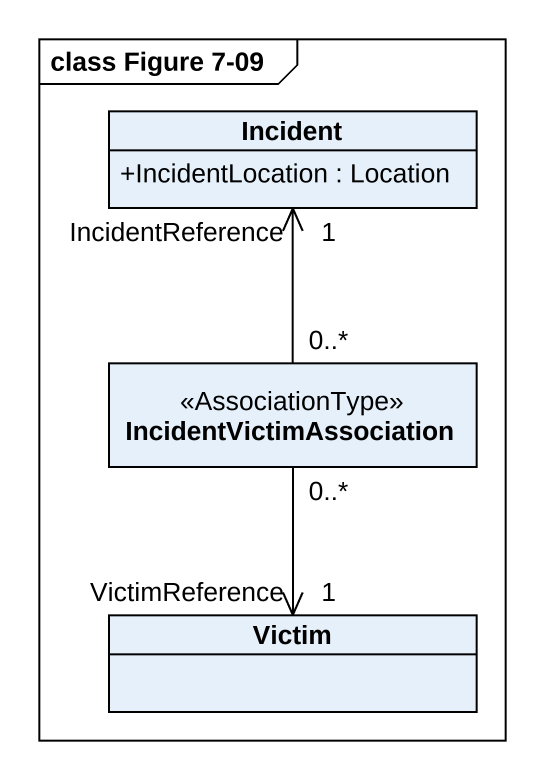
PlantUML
@startuml
mainframe class Figure 7-09
hide circle
hide empty members
skinparam classAttributeIconSize 0
class Incident {
  +IncidentLocation : Location
}
class IncidentVictimAssociation <<AssociationType>>
class Victim
IncidentVictimAssociation "0..*" -up-> "IncidentReference\n1" Incident
IncidentVictimAssociation "0..*" --> "1\nVictimReference" Victim
@enduml
